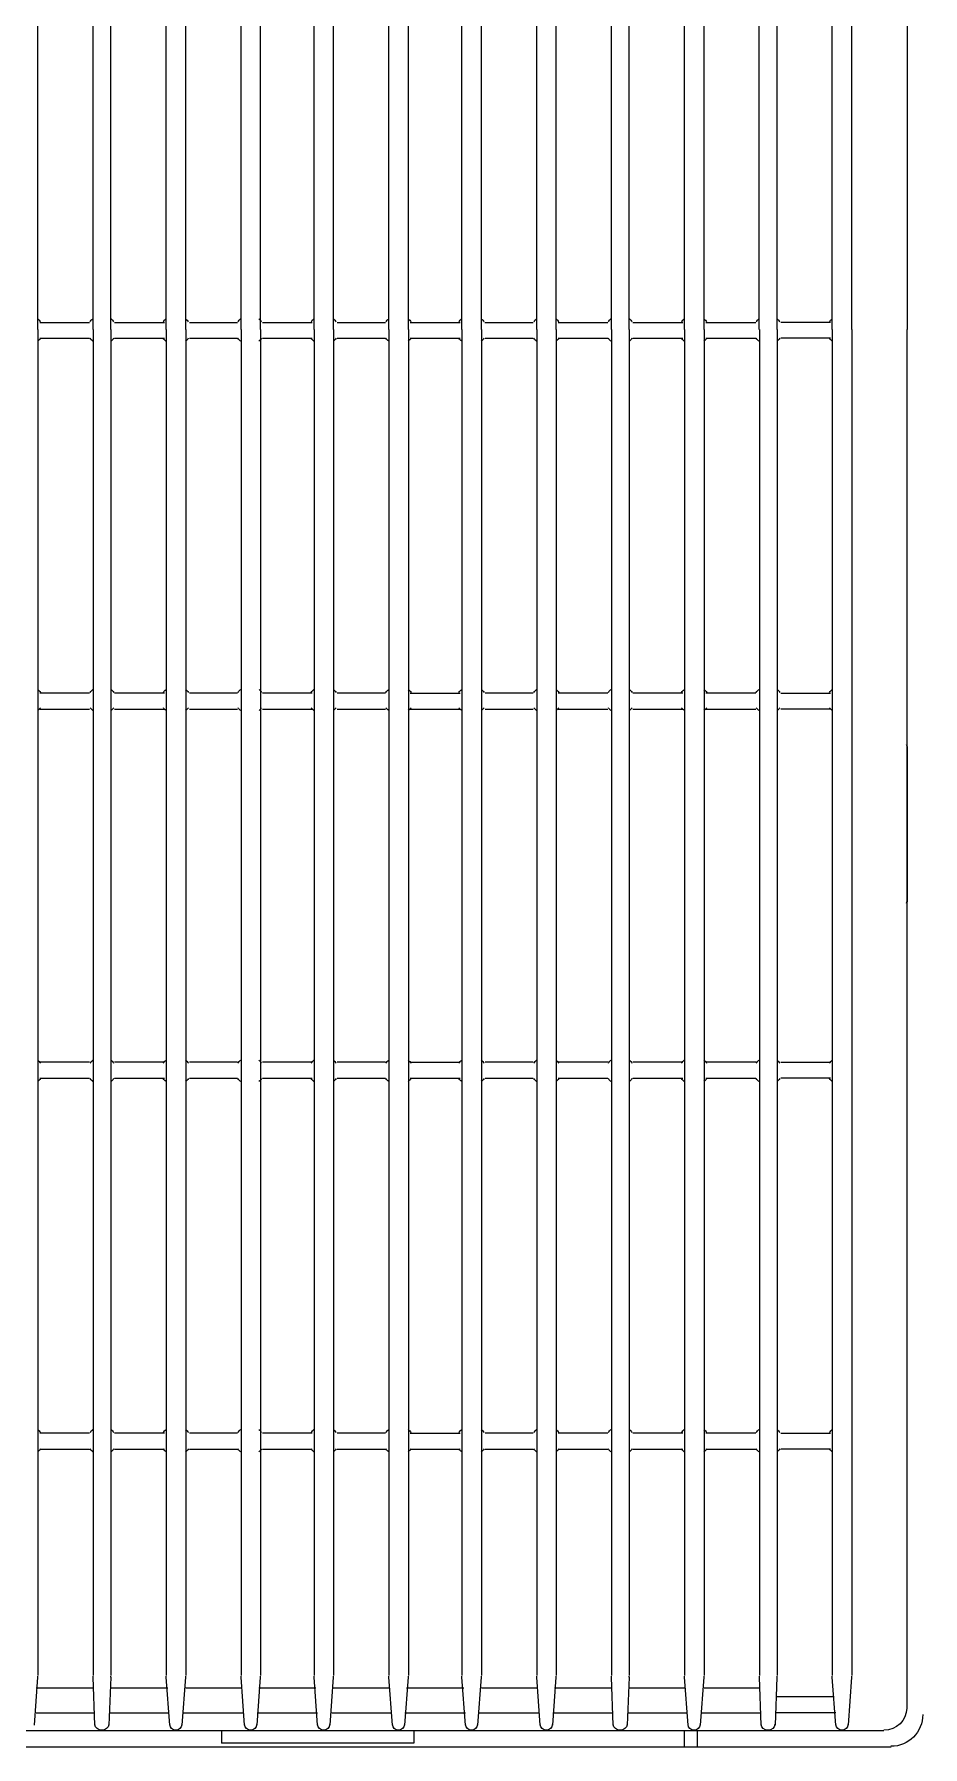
# Model space of a CAD drawing. Header units: inches. Extents: x -114 to 635, y -137 to 57.
# Drawn here: x 541.9142 to 542.0593, y 23.1792 to 23.4587 of the extents above; entities that cross this region are included whole.
import ezdxf

# ---------------------------------------------------------------- set-up
doc = ezdxf.new("R2010")
doc.units = ezdxf.units.IN
doc.header["$MEASUREMENT"] = 0
doc.layers.get('0').update_dxf_attribs({"lineweight": 5})
doc.layers.add('UTILITIES', color=141, linetype='Continuous', lineweight=0)

# ---------------------------------------------------------------- blocks, each defined once
blk = doc.blocks.new('AC ELEVATION')
for points in [[(134872.39, 117691.29), (134872.39, 117691.29), (134872.39, 117466.35), (134872.39, 117466.35)], [(134730.37, 117466.35), (134730.37, 117466.35), (134730.37, 117686.06), (134730.37, 117686.06)], [(134739.39, 117466.35), (134739.39, 117466.35), (134739.39, 117686.04), (134739.39, 117686.04)], [(134742.3, 117466.35), (134742.3, 117466.35), (134742.3, 117686.04), (134742.3, 117686.04)], [(134751.32, 117466.35), (134751.32, 117466.35), (134751.32, 117686.04), (134751.32, 117686.04)], [(134754.52, 117466.35), (134754.52, 117466.35), (134754.52, 117686.04), (134754.52, 117686.04)], [(134763.56, 117466.35), (134763.56, 117466.35), (134763.56, 117686.04), (134763.56, 117686.04)], [(134766.75, 117466.35), (134766.75, 117466.35), (134766.75, 117686.04), (134766.75, 117686.04)], [(134775.49, 117466.35), (134775.49, 117466.35), (134775.49, 117686.04), (134775.49, 117686.04)], [(134778.67, 117466.35), (134778.67, 117466.35), (134778.67, 117686.04), (134778.67, 117686.04)], [(134787.7, 117466.35), (134787.7, 117466.35), (134787.7, 117686.04), (134787.7, 117686.04)], [(134790.9, 117466.35), (134790.9, 117466.35), (134790.9, 117686.04), (134790.9, 117686.04)], [(134799.63, 117466.35), (134799.63, 117466.35), (134799.63, 117686.04), (134799.63, 117686.04)], [(134802.83, 117466.35), (134802.83, 117466.35), (134802.83, 117686.04), (134802.83, 117686.04)], [(134811.86, 117466.35), (134811.86, 117466.35), (134811.86, 117686.04), (134811.86, 117686.04)], [(134815.06, 117466.35), (134815.06, 117466.35), (134815.06, 117686.04), (134815.06, 117686.04)], [(134824.07, 117466.35), (134824.07, 117466.35), (134824.07, 117686.04), (134824.07, 117686.04)], [(134826.99, 117466.35), (134826.99, 117466.35), (134826.99, 117686.04), (134826.99, 117686.04)], [(134836.01, 117466.35), (134836.01, 117466.35), (134836.01, 117686.04), (134836.01, 117686.04)], [(134839.21, 117466.35), (134839.21, 117466.35), (134839.21, 117686.04), (134839.21, 117686.04)], [(134848.23, 117466.35), (134848.23, 117466.35), (134848.23, 117686.04), (134848.23, 117686.04)], [(134851.14, 117466.35), (134851.14, 117466.35), (134851.14, 117686.04), (134851.14, 117686.04)], [(134860.16, 117466.35), (134860.16, 117466.35), (134860.16, 117686.04), (134860.16, 117686.04)], [(134863.36, 117466.35), (134863.36, 117466.35), (134863.36, 117686.06), (134863.36, 117686.06)], [(134730.33, 117468.07), (134730.51, 117467.92), (134730.66, 117467.76), (134730.78, 117467.56)], [(134730.66, 117467.49), (134730.66, 117467.49), (134738.82, 117467.49), (134738.82, 117467.49)], [(134738.88, 117467.56), (134739.02, 117467.76), (134739.14, 117467.92), (134739.32, 117468.07)], [(134742.31, 117468.07), (134742.48, 117467.92), (134742.63, 117467.76), (134742.74, 117467.56)], [(134742.89, 117467.49), (134742.89, 117467.49), (134751.04, 117467.49), (134751.04, 117467.49)], [(134750.85, 117467.56), (134750.97, 117467.76), (134751.11, 117467.92), (134751.28, 117468.07)], [(134754.49, 117468.07), (134754.66, 117467.92), (134754.81, 117467.76), (134754.94, 117467.56)], [(134755.11, 117467.49), (134755.11, 117467.49), (134762.97, 117467.49), (134762.97, 117467.49)], [(134763.04, 117467.56), (134763.16, 117467.76), (134763.3, 117467.92), (134763.47, 117468.07)], [(134766.48, 117468.07), (134766.64, 117467.92), (134766.78, 117467.76), (134766.89, 117467.56)], [(134767.04, 117467.49), (134767.04, 117467.49), (134775.18, 117467.49), (134775.18, 117467.49)], [(134775, 117467.56), (134775.12, 117467.76), (134775.27, 117467.92), (134775.44, 117468.07)], [(134778.64, 117468.07), (134778.82, 117467.92), (134778.96, 117467.76), (134779.09, 117467.56)], [(134779.26, 117467.49), (134779.26, 117467.49), (134787.13, 117467.49), (134787.13, 117467.49)], [(134787.21, 117467.56), (134787.34, 117467.76), (134787.49, 117467.92), (134787.68, 117468.07)], [(134790.86, 117468.07), (134791.04, 117467.92), (134791.19, 117467.76), (134791.31, 117467.56)], [(134791.19, 117467.49), (134791.19, 117467.49), (134799.33, 117467.49), (134799.33, 117467.49)], [(134799.16, 117467.56), (134799.27, 117467.76), (134799.43, 117467.92), (134799.59, 117468.07)], [(134802.81, 117468.07), (134802.97, 117467.92), (134803.13, 117467.76), (134803.24, 117467.56)], [(134803.4, 117467.49), (134803.4, 117467.49), (134811.28, 117467.49), (134811.28, 117467.49)], [(134811.38, 117467.56), (134811.5, 117467.76), (134811.64, 117467.92), (134811.83, 117468.07)], [(134815.02, 117468.07), (134815.2, 117467.92), (134815.35, 117467.76), (134815.46, 117467.56)], [(134815.35, 117467.49), (134815.35, 117467.49), (134823.49, 117467.49), (134823.49, 117467.49)], [(134823.57, 117467.56), (134823.69, 117467.76), (134823.83, 117467.92), (134823.98, 117468.07)], [(134827, 117468.07), (134827.17, 117467.92), (134827.3, 117467.76), (134827.43, 117467.56)], [(134827.57, 117467.49), (134827.57, 117467.49), (134835.71, 117467.49), (134835.71, 117467.49)], [(134835.52, 117467.56), (134835.65, 117467.76), (134835.8, 117467.92), (134835.97, 117468.07)], [(134839.17, 117468.07), (134839.35, 117467.92), (134839.5, 117467.76), (134839.62, 117467.56)], [(134839.5, 117467.49), (134839.5, 117467.49), (134847.64, 117467.49), (134847.64, 117467.49)], [(134847.72, 117467.56), (134847.85, 117467.76), (134847.98, 117467.92), (134848.16, 117468.07)], [(134851.15, 117468.07), (134851.31, 117467.92), (134851.47, 117467.76), (134851.58, 117467.56)], [(134859.87, 117467.49), (134859.87, 117467.49), (134851.73, 117467.49), (134851.73, 117467.49)], [(134859.69, 117467.56), (134859.81, 117467.76), (134859.95, 117467.92), (134860.14, 117468.07)], [(134730.78, 117464.9), (134730.66, 117464.71), (134730.51, 117464.54), (134730.35, 117464.4)], [(134730.37, 117466.35), (134730.37, 117466.35), (134730.37, 117246.63), (134730.37, 117246.63)], [(134730.66, 117464.89), (134730.66, 117464.89), (134738.82, 117464.89), (134738.82, 117464.89)], [(134739.32, 117464.4), (134739.16, 117464.54), (134739.02, 117464.71), (134738.89, 117464.9)], [(134739.39, 117466.35), (134739.39, 117466.35), (134739.39, 117246.63), (134739.39, 117246.63)], [(134742.3, 117466.35), (134742.3, 117466.35), (134742.3, 117246.63), (134742.3, 117246.63)], [(134742.74, 117464.9), (134742.63, 117464.71), (134742.48, 117464.54), (134742.33, 117464.4)], [(134742.89, 117464.89), (134742.89, 117464.89), (134751.04, 117464.89), (134751.04, 117464.89)], [(134751.28, 117464.4), (134751.13, 117464.54), (134750.97, 117464.71), (134750.85, 117464.9)], [(134751.32, 117466.35), (134751.32, 117466.35), (134751.32, 117246.63), (134751.32, 117246.63)], [(134754.94, 117464.9), (134754.82, 117464.71), (134754.66, 117464.54), (134754.5, 117464.4)], [(134754.54, 117466.35), (134754.54, 117466.35), (134754.54, 117246.63), (134754.54, 117246.63)], [(134755.11, 117464.89), (134755.11, 117464.89), (134762.97, 117464.89), (134762.97, 117464.89)], [(134763.47, 117464.4), (134763.3, 117464.54), (134763.17, 117464.71), (134763.04, 117464.9)], [(134763.56, 117466.35), (134763.56, 117466.35), (134763.56, 117246.63), (134763.56, 117246.63)], [(134766.89, 117464.9), (134766.78, 117464.71), (134766.64, 117464.54), (134766.48, 117464.4)], [(134766.75, 117466.35), (134766.75, 117466.35), (134766.75, 117246.63), (134766.75, 117246.63)], [(134767.04, 117464.89), (134767.04, 117464.89), (134775.18, 117464.89), (134775.18, 117464.89)], [(134775.45, 117464.4), (134775.27, 117464.54), (134775.14, 117464.71), (134775, 117464.9)], [(134775.49, 117466.35), (134775.49, 117466.35), (134775.49, 117246.63), (134775.49, 117246.63)], [(134779.09, 117464.9), (134778.97, 117464.71), (134778.83, 117464.54), (134778.64, 117464.4)], [(134778.68, 117466.35), (134778.68, 117466.35), (134778.68, 117246.63), (134778.68, 117246.63)], [(134779.27, 117464.89), (134779.27, 117464.89), (134787.13, 117464.89), (134787.13, 117464.89)], [(134787.68, 117464.4), (134787.49, 117464.54), (134787.35, 117464.71), (134787.21, 117464.9)], [(134787.7, 117466.35), (134787.7, 117466.35), (134787.7, 117246.63), (134787.7, 117246.63)], [(134791.31, 117464.9), (134791.19, 117464.71), (134791.04, 117464.54), (134790.86, 117464.4)], [(134790.9, 117466.35), (134790.9, 117466.35), (134790.9, 117246.63), (134790.9, 117246.63)], [(134791.19, 117464.89), (134791.19, 117464.89), (134799.35, 117464.89), (134799.35, 117464.89)], [(134799.61, 117464.4), (134799.43, 117464.54), (134799.28, 117464.71), (134799.16, 117464.9)], [(134799.63, 117466.35), (134799.63, 117466.35), (134799.63, 117246.63), (134799.63, 117246.63)], [(134803.24, 117464.9), (134803.13, 117464.71), (134802.98, 117464.54), (134802.81, 117464.4)], [(134802.83, 117466.35), (134802.83, 117466.35), (134802.83, 117246.63), (134802.83, 117246.63)], [(134803.42, 117464.89), (134803.42, 117464.89), (134811.28, 117464.89), (134811.28, 117464.89)], [(134811.83, 117464.4), (134811.64, 117464.54), (134811.5, 117464.71), (134811.38, 117464.9)], [(134811.86, 117466.35), (134811.86, 117466.35), (134811.86, 117246.63), (134811.86, 117246.63)], [(134815.47, 117464.9), (134815.35, 117464.71), (134815.2, 117464.54), (134815.02, 117464.4)], [(134815.06, 117466.35), (134815.06, 117466.35), (134815.06, 117246.63), (134815.06, 117246.63)], [(134815.35, 117464.89), (134815.35, 117464.89), (134823.5, 117464.89), (134823.5, 117464.89)], [(134823.99, 117464.4), (134823.83, 117464.54), (134823.69, 117464.71), (134823.58, 117464.9)], [(134824.07, 117466.35), (134824.07, 117466.35), (134824.07, 117246.63), (134824.07, 117246.63)], [(134826.99, 117466.35), (134826.99, 117466.35), (134826.99, 117246.63), (134826.99, 117246.63)], [(134827.43, 117464.9), (134827.3, 117464.71), (134827.17, 117464.54), (134827, 117464.4)], [(134827.57, 117464.89), (134827.57, 117464.89), (134835.71, 117464.89), (134835.71, 117464.89)], [(134835.97, 117464.4), (134835.8, 117464.54), (134835.65, 117464.71), (134835.52, 117464.9)], [(134836.01, 117466.35), (134836.01, 117466.35), (134836.01, 117246.63), (134836.01, 117246.63)], [(134839.62, 117464.9), (134839.5, 117464.71), (134839.35, 117464.54), (134839.19, 117464.4)], [(134839.21, 117466.35), (134839.21, 117466.35), (134839.21, 117246.63), (134839.21, 117246.63)], [(134839.5, 117464.89), (134839.5, 117464.89), (134847.66, 117464.89), (134847.66, 117464.89)], [(134848.16, 117464.4), (134847.99, 117464.54), (134847.85, 117464.71), (134847.73, 117464.9)], [(134848.24, 117466.35), (134848.24, 117466.35), (134848.24, 117246.63), (134848.24, 117246.63)], [(134851.14, 117466.35), (134851.14, 117466.35), (134851.14, 117246.63), (134851.14, 117246.63)], [(134851.58, 117464.9), (134851.47, 117464.71), (134851.31, 117464.54), (134851.15, 117464.4)], [(134859.87, 117464.89), (134859.87, 117464.89), (134851.73, 117464.89), (134851.73, 117464.89)], [(134860.14, 117464.4), (134859.96, 117464.54), (134859.81, 117464.71), (134859.69, 117464.9)], [(134860.16, 117466.35), (134860.16, 117466.35), (134860.16, 117246.63), (134860.16, 117246.63)], [(134863.36, 117466.35), (134863.36, 117466.35), (134863.36, 117246.63), (134863.36, 117246.63)], [(134872.39, 117241.12), (134872.39, 117241.12), (134872.39, 117466.35), (134872.39, 117466.35)], [(134730.35, 117407.58), (134730.52, 117407.45), (134730.67, 117407.27), (134730.8, 117407.1)], [(134738.82, 117406.99), (134738.82, 117406.99), (134730.67, 117406.99), (134730.67, 117406.99)], [(134738.89, 117407.1), (134739.02, 117407.27), (134739.16, 117407.45), (134739.33, 117407.58)], [(134742.33, 117407.58), (134742.49, 117407.45), (134742.64, 117407.27), (134742.75, 117407.1)], [(134751.05, 117406.99), (134751.05, 117406.99), (134742.9, 117406.99), (134742.9, 117406.99)], [(134750.86, 117407.1), (134750.99, 117407.27), (134751.13, 117407.45), (134751.3, 117407.58)], [(134754.5, 117407.58), (134754.67, 117407.45), (134754.82, 117407.27), (134754.95, 117407.1)], [(134762.98, 117406.99), (134762.98, 117406.99), (134755.12, 117406.99), (134755.12, 117406.99)], [(134763.06, 117407.1), (134763.17, 117407.27), (134763.3, 117407.45), (134763.48, 117407.58)], [(134766.49, 117407.58), (134766.65, 117407.45), (134766.79, 117407.27), (134766.9, 117407.1)], [(134775.2, 117406.99), (134775.2, 117406.99), (134767.05, 117406.99), (134767.05, 117406.99)], [(134775.01, 117407.1), (134775.14, 117407.27), (134775.27, 117407.45), (134775.45, 117407.58)], [(134778.66, 117407.58), (134778.83, 117407.45), (134778.97, 117407.27), (134779.11, 117407.1)], [(134787.14, 117406.99), (134787.14, 117406.99), (134779.27, 117406.99), (134779.27, 117406.99)], [(134787.23, 117407.1), (134787.35, 117407.27), (134787.5, 117407.45), (134787.69, 117407.58)], [(134790.88, 117407.58), (134791.05, 117407.45), (134791.2, 117407.27), (134791.33, 117407.1)], [(134791.2, 117406.99), (134791.2, 117406.99), (134799.35, 117406.99), (134799.35, 117406.99)], [(134799.16, 117407.1), (134799.28, 117407.27), (134799.43, 117407.45), (134799.61, 117407.58)], [(134802.82, 117407.58), (134802.98, 117407.45), (134803.13, 117407.27), (134803.26, 117407.1)], [(134811.29, 117406.99), (134811.29, 117406.99), (134803.42, 117406.99), (134803.42, 117406.99)], [(134811.39, 117407.1), (134811.51, 117407.27), (134811.65, 117407.45), (134811.84, 117407.58)], [(134815.02, 117407.58), (134815.21, 117407.45), (134815.35, 117407.27), (134815.47, 117407.1)], [(134823.5, 117406.99), (134823.5, 117406.99), (134815.36, 117406.99), (134815.36, 117406.99)], [(134823.58, 117407.1), (134823.69, 117407.27), (134823.84, 117407.45), (134823.99, 117407.58)], [(134827, 117407.58), (134827.18, 117407.45), (134827.32, 117407.27), (134827.44, 117407.1)], [(134835.73, 117406.99), (134835.73, 117406.99), (134827.57, 117406.99), (134827.57, 117406.99)], [(134835.54, 117407.1), (134835.66, 117407.27), (134835.81, 117407.45), (134835.99, 117407.58)], [(134839.19, 117407.58), (134839.36, 117407.45), (134839.51, 117407.27), (134839.63, 117407.1)], [(134847.66, 117406.99), (134847.66, 117406.99), (134839.51, 117406.99), (134839.51, 117406.99)], [(134847.73, 117407.1), (134847.87, 117407.27), (134847.99, 117407.45), (134848.16, 117407.58)], [(134851.17, 117407.58), (134851.33, 117407.45), (134851.48, 117407.27), (134851.59, 117407.1)], [(134851.74, 117406.99), (134851.74, 117406.99), (134859.88, 117406.99), (134859.88, 117406.99)], [(134859.7, 117407.1), (134859.82, 117407.27), (134859.96, 117407.45), (134860.14, 117407.58)], [(134730.8, 117404.59), (134730.67, 117404.41), (134730.52, 117404.26), (134730.35, 117404.11)], [(134730.67, 117404.35), (134730.67, 117404.35), (134738.82, 117404.35), (134738.82, 117404.35)], [(134739.33, 117404.11), (134739.16, 117404.26), (134739.02, 117404.41), (134738.89, 117404.59)], [(134742.75, 117404.59), (134742.64, 117404.41), (134742.49, 117404.26), (134742.33, 117404.11)], [(134742.9, 117404.35), (134742.9, 117404.35), (134751.05, 117404.35), (134751.05, 117404.35)], [(134751.3, 117404.11), (134751.13, 117404.26), (134750.99, 117404.41), (134750.86, 117404.59)], [(134754.95, 117404.59), (134754.82, 117404.41), (134754.67, 117404.26), (134754.5, 117404.11)], [(134755.12, 117404.35), (134755.12, 117404.35), (134762.98, 117404.35), (134762.98, 117404.35)], [(134763.48, 117404.11), (134763.3, 117404.26), (134763.17, 117404.41), (134763.06, 117404.59)], [(134766.9, 117404.59), (134766.79, 117404.41), (134766.65, 117404.26), (134766.49, 117404.11)], [(134767.05, 117404.35), (134767.05, 117404.35), (134775.2, 117404.35), (134775.2, 117404.35)], [(134775.45, 117404.11), (134775.27, 117404.26), (134775.14, 117404.41), (134775.01, 117404.59)], [(134779.11, 117404.59), (134778.97, 117404.41), (134778.83, 117404.26), (134778.66, 117404.11)], [(134779.27, 117404.35), (134779.27, 117404.35), (134787.14, 117404.35), (134787.14, 117404.35)], [(134787.69, 117404.11), (134787.5, 117404.26), (134787.35, 117404.41), (134787.23, 117404.59)], [(134791.33, 117404.59), (134791.2, 117404.41), (134791.05, 117404.26), (134790.88, 117404.11)], [(134791.2, 117404.35), (134791.2, 117404.35), (134799.35, 117404.35), (134799.35, 117404.35)], [(134799.61, 117404.11), (134799.43, 117404.26), (134799.28, 117404.41), (134799.16, 117404.59)], [(134803.26, 117404.59), (134803.13, 117404.41), (134802.98, 117404.26), (134802.82, 117404.11)], [(134803.42, 117404.35), (134803.42, 117404.35), (134811.29, 117404.35), (134811.29, 117404.35)], [(134811.84, 117404.11), (134811.65, 117404.26), (134811.51, 117404.41), (134811.39, 117404.59)], [(134815.47, 117404.59), (134815.35, 117404.41), (134815.21, 117404.26), (134815.02, 117404.11)], [(134815.36, 117404.35), (134815.36, 117404.35), (134823.5, 117404.35), (134823.5, 117404.35)], [(134823.99, 117404.11), (134823.84, 117404.26), (134823.69, 117404.41), (134823.58, 117404.59)], [(134827.44, 117404.59), (134827.32, 117404.41), (134827.18, 117404.26), (134827, 117404.11)], [(134827.57, 117404.35), (134827.57, 117404.35), (134835.73, 117404.35), (134835.73, 117404.35)], [(134835.99, 117404.11), (134835.81, 117404.26), (134835.66, 117404.41), (134835.54, 117404.59)], [(134839.63, 117404.59), (134839.51, 117404.41), (134839.36, 117404.26), (134839.19, 117404.11)], [(134839.51, 117404.35), (134839.51, 117404.35), (134847.66, 117404.35), (134847.66, 117404.35)], [(134848.16, 117404.11), (134847.99, 117404.26), (134847.87, 117404.41), (134847.73, 117404.59)], [(134851.59, 117404.59), (134851.48, 117404.41), (134851.33, 117404.26), (134851.17, 117404.11)], [(134859.88, 117404.35), (134859.88, 117404.35), (134851.74, 117404.35), (134851.74, 117404.35)], [(134860.14, 117404.11), (134859.96, 117404.26), (134859.82, 117404.41), (134859.7, 117404.59)], [(134872.23, 117398.61), (134872.29, 117398.51), (134872.32, 117398.4), (134872.32, 117398.28)], [(134872.39, 117398.25), (134872.39, 117398.25), (134872.39, 117372.93), (134872.39, 117372.93)], [(134872.32, 117372.95), (134872.32, 117372.85), (134872.29, 117372.73), (134872.23, 117372.63)], [(134730.35, 117347.06), (134730.51, 117346.91), (134730.67, 117346.75), (134730.78, 117346.57)], [(134738.82, 117346.75), (134738.82, 117346.75), (134730.67, 117346.75), (134730.67, 117346.75)], [(134738.89, 117346.57), (134739.02, 117346.75), (134739.16, 117346.91), (134739.32, 117347.06)], [(134742.33, 117347.06), (134742.48, 117346.91), (134742.63, 117346.75), (134742.74, 117346.57)], [(134751.04, 117346.75), (134751.04, 117346.75), (134742.89, 117346.75), (134742.89, 117346.75)], [(134750.85, 117346.57), (134750.97, 117346.75), (134751.13, 117346.91), (134751.3, 117347.06)], [(134754.5, 117347.06), (134754.67, 117346.91), (134754.82, 117346.75), (134754.95, 117346.57)], [(134762.97, 117346.75), (134762.97, 117346.75), (134755.11, 117346.75), (134755.11, 117346.75)], [(134763.04, 117346.57), (134763.17, 117346.75), (134763.3, 117346.91), (134763.47, 117347.06)], [(134766.48, 117347.06), (134766.65, 117346.91), (134766.78, 117346.75), (134766.9, 117346.57)], [(134775.2, 117346.75), (134775.2, 117346.75), (134767.04, 117346.75), (134767.04, 117346.75)], [(134775, 117346.57), (134775.14, 117346.75), (134775.27, 117346.91), (134775.45, 117347.06)], [(134778.64, 117347.06), (134778.83, 117346.91), (134778.97, 117346.75), (134779.11, 117346.57)], [(134787.13, 117346.75), (134787.13, 117346.75), (134779.27, 117346.75), (134779.27, 117346.75)], [(134787.21, 117346.57), (134787.35, 117346.75), (134787.49, 117346.91), (134787.68, 117347.06)], [(134790.86, 117347.06), (134791.05, 117346.91), (134791.19, 117346.75), (134791.31, 117346.57)], [(134791.19, 117346.75), (134791.19, 117346.75), (134799.35, 117346.75), (134799.35, 117346.75)], [(134799.16, 117346.57), (134799.28, 117346.75), (134799.43, 117346.91), (134799.61, 117347.06)], [(134802.81, 117347.06), (134802.98, 117346.91), (134803.13, 117346.75), (134803.26, 117346.57)], [(134811.28, 117346.75), (134811.28, 117346.75), (134803.42, 117346.75), (134803.42, 117346.75)], [(134811.38, 117346.57), (134811.5, 117346.75), (134811.65, 117346.91), (134811.83, 117347.06)], [(134815.02, 117347.06), (134815.2, 117346.91), (134815.35, 117346.75), (134815.47, 117346.57)], [(134823.5, 117346.75), (134823.5, 117346.75), (134815.35, 117346.75), (134815.35, 117346.75)], [(134823.58, 117346.57), (134823.69, 117346.75), (134823.84, 117346.91), (134823.99, 117347.06)], [(134827, 117347.06), (134827.17, 117346.91), (134827.3, 117346.75), (134827.43, 117346.57)], [(134835.71, 117346.75), (134835.71, 117346.75), (134827.57, 117346.75), (134827.57, 117346.75)], [(134835.54, 117346.57), (134835.65, 117346.75), (134835.81, 117346.91), (134835.97, 117347.06)], [(134839.19, 117347.06), (134839.35, 117346.91), (134839.51, 117346.75), (134839.62, 117346.57)], [(134847.66, 117346.75), (134847.66, 117346.75), (134839.51, 117346.75), (134839.51, 117346.75)], [(134847.73, 117346.57), (134847.85, 117346.75), (134847.99, 117346.91), (134848.16, 117347.06)], [(134851.17, 117347.06), (134851.31, 117346.91), (134851.47, 117346.75), (134851.58, 117346.57)], [(134851.73, 117346.75), (134851.73, 117346.75), (134859.87, 117346.75), (134859.87, 117346.75)], [(134859.69, 117346.57), (134859.82, 117346.75), (134859.96, 117346.91), (134860.14, 117347.06)], [(134730.78, 117344.06), (134730.67, 117343.88), (134730.51, 117343.74), (134730.35, 117343.6)], [(134730.67, 117344.12), (134730.67, 117344.12), (134738.82, 117344.12), (134738.82, 117344.12)], [(134739.32, 117343.6), (134739.16, 117343.74), (134739.02, 117343.88), (134738.89, 117344.06)], [(134742.74, 117344.06), (134742.63, 117343.88), (134742.48, 117343.74), (134742.33, 117343.6)], [(134742.89, 117344.12), (134742.89, 117344.12), (134751.04, 117344.12), (134751.04, 117344.12)], [(134751.3, 117343.6), (134751.13, 117343.74), (134750.97, 117343.88), (134750.85, 117344.06)], [(134754.95, 117344.06), (134754.82, 117343.88), (134754.67, 117343.74), (134754.5, 117343.6)], [(134755.11, 117344.12), (134755.11, 117344.12), (134762.97, 117344.12), (134762.97, 117344.12)], [(134763.47, 117343.6), (134763.3, 117343.74), (134763.17, 117343.88), (134763.04, 117344.06)], [(134766.9, 117344.06), (134766.78, 117343.88), (134766.65, 117343.74), (134766.48, 117343.6)], [(134767.04, 117344.12), (134767.04, 117344.12), (134775.2, 117344.12), (134775.2, 117344.12)], [(134775.45, 117343.6), (134775.27, 117343.74), (134775.14, 117343.88), (134775, 117344.06)], [(134779.11, 117344.06), (134778.97, 117343.88), (134778.83, 117343.74), (134778.64, 117343.6)], [(134779.27, 117344.12), (134779.27, 117344.12), (134787.13, 117344.12), (134787.13, 117344.12)], [(134787.68, 117343.6), (134787.49, 117343.74), (134787.35, 117343.88), (134787.21, 117344.06)], [(134791.31, 117344.06), (134791.19, 117343.88), (134791.05, 117343.74), (134790.86, 117343.6)], [(134791.19, 117344.12), (134791.19, 117344.12), (134799.35, 117344.12), (134799.35, 117344.12)], [(134799.61, 117343.6), (134799.43, 117343.74), (134799.28, 117343.88), (134799.16, 117344.06)], [(134803.26, 117344.06), (134803.13, 117343.88), (134802.98, 117343.74), (134802.81, 117343.6)], [(134803.42, 117344.12), (134803.42, 117344.12), (134811.28, 117344.12), (134811.28, 117344.12)], [(134811.83, 117343.6), (134811.65, 117343.74), (134811.5, 117343.88), (134811.38, 117344.06)], [(134815.47, 117344.06), (134815.35, 117343.88), (134815.2, 117343.74), (134815.02, 117343.6)], [(134815.35, 117344.12), (134815.35, 117344.12), (134823.5, 117344.12), (134823.5, 117344.12)], [(134823.99, 117343.6), (134823.84, 117343.74), (134823.69, 117343.88), (134823.58, 117344.06)], [(134827.43, 117344.06), (134827.3, 117343.88), (134827.17, 117343.74), (134827, 117343.6)], [(134827.57, 117344.12), (134827.57, 117344.12), (134835.71, 117344.12), (134835.71, 117344.12)], [(134835.97, 117343.6), (134835.81, 117343.74), (134835.65, 117343.88), (134835.54, 117344.06)], [(134839.62, 117344.06), (134839.51, 117343.88), (134839.35, 117343.74), (134839.19, 117343.6)], [(134839.51, 117344.12), (134839.51, 117344.12), (134847.66, 117344.12), (134847.66, 117344.12)], [(134848.16, 117343.6), (134847.99, 117343.74), (134847.85, 117343.88), (134847.73, 117344.06)], [(134851.58, 117344.06), (134851.47, 117343.88), (134851.31, 117343.74), (134851.17, 117343.6)], [(134859.88, 117344.11), (134859.88, 117344.11), (134851.74, 117344.11), (134851.74, 117344.11)], [(134860.14, 117343.6), (134859.96, 117343.74), (134859.82, 117343.88), (134859.69, 117344.06)], [(134730.35, 117286.77), (134730.51, 117286.62), (134730.67, 117286.46), (134730.78, 117286.27)], [(134738.82, 117286.2), (134738.82, 117286.2), (134730.66, 117286.2), (134730.66, 117286.2)], [(134738.89, 117286.27), (134739.02, 117286.46), (134739.16, 117286.62), (134739.32, 117286.77)], [(134742.33, 117286.77), (134742.48, 117286.62), (134742.63, 117286.46), (134742.74, 117286.27)], [(134751.04, 117286.2), (134751.04, 117286.2), (134742.89, 117286.2), (134742.89, 117286.2)], [(134750.85, 117286.27), (134750.97, 117286.46), (134751.13, 117286.62), (134751.3, 117286.77)], [(134754.5, 117286.77), (134754.67, 117286.62), (134754.82, 117286.46), (134754.95, 117286.27)], [(134762.97, 117286.2), (134762.97, 117286.2), (134755.11, 117286.2), (134755.11, 117286.2)], [(134763.04, 117286.27), (134763.17, 117286.46), (134763.3, 117286.62), (134763.47, 117286.77)], [(134766.48, 117286.77), (134766.65, 117286.62), (134766.78, 117286.46), (134766.9, 117286.27)], [(134775.2, 117286.2), (134775.2, 117286.2), (134767.04, 117286.2), (134767.04, 117286.2)], [(134775, 117286.27), (134775.14, 117286.46), (134775.27, 117286.62), (134775.45, 117286.77)], [(134778.64, 117286.77), (134778.83, 117286.62), (134778.97, 117286.46), (134779.11, 117286.27)], [(134787.13, 117286.2), (134787.13, 117286.2), (134779.27, 117286.2), (134779.27, 117286.2)], [(134787.21, 117286.27), (134787.35, 117286.46), (134787.49, 117286.62), (134787.68, 117286.77)], [(134790.86, 117286.77), (134791.05, 117286.62), (134791.19, 117286.46), (134791.31, 117286.27)], [(134791.19, 117286.2), (134791.19, 117286.2), (134799.35, 117286.2), (134799.35, 117286.2)], [(134799.16, 117286.27), (134799.28, 117286.46), (134799.43, 117286.62), (134799.61, 117286.77)], [(134802.81, 117286.77), (134802.98, 117286.62), (134803.13, 117286.46), (134803.26, 117286.27)], [(134811.28, 117286.2), (134811.28, 117286.2), (134803.42, 117286.2), (134803.42, 117286.2)], [(134811.38, 117286.27), (134811.5, 117286.46), (134811.65, 117286.62), (134811.83, 117286.77)], [(134815.02, 117286.77), (134815.2, 117286.62), (134815.35, 117286.46), (134815.47, 117286.27)], [(134823.5, 117286.2), (134823.5, 117286.2), (134815.35, 117286.2), (134815.35, 117286.2)], [(134823.58, 117286.27), (134823.69, 117286.46), (134823.84, 117286.62), (134823.99, 117286.77)], [(134827, 117286.77), (134827.17, 117286.62), (134827.3, 117286.46), (134827.43, 117286.27)], [(134835.71, 117286.2), (134835.71, 117286.2), (134827.57, 117286.2), (134827.57, 117286.2)], [(134835.54, 117286.27), (134835.65, 117286.46), (134835.81, 117286.62), (134835.97, 117286.77)], [(134839.19, 117286.77), (134839.35, 117286.62), (134839.51, 117286.46), (134839.62, 117286.27)], [(134847.66, 117286.2), (134847.66, 117286.2), (134839.51, 117286.2), (134839.51, 117286.2)], [(134847.73, 117286.27), (134847.85, 117286.46), (134847.99, 117286.62), (134848.16, 117286.77)], [(134851.17, 117286.77), (134851.31, 117286.62), (134851.47, 117286.46), (134851.58, 117286.27)], [(134851.73, 117286.2), (134851.73, 117286.2), (134859.87, 117286.2), (134859.87, 117286.2)], [(134859.69, 117286.27), (134859.82, 117286.46), (134859.96, 117286.62), (134860.14, 117286.77)], [(134730.78, 117283.61), (134730.67, 117283.4), (134730.51, 117283.26), (134730.35, 117283.11)], [(134730.66, 117283.59), (134730.66, 117283.59), (134738.82, 117283.59), (134738.82, 117283.59)], [(134739.32, 117283.11), (134739.16, 117283.26), (134739.02, 117283.4), (134738.89, 117283.61)], [(134742.74, 117283.61), (134742.63, 117283.4), (134742.48, 117283.26), (134742.33, 117283.11)], [(134742.89, 117283.59), (134742.89, 117283.59), (134751.04, 117283.59), (134751.04, 117283.59)], [(134751.3, 117283.11), (134751.13, 117283.26), (134750.97, 117283.4), (134750.85, 117283.61)], [(134754.95, 117283.61), (134754.82, 117283.4), (134754.67, 117283.26), (134754.5, 117283.11)], [(134755.11, 117283.59), (134755.11, 117283.59), (134762.97, 117283.59), (134762.97, 117283.59)], [(134763.47, 117283.11), (134763.3, 117283.26), (134763.17, 117283.4), (134763.04, 117283.61)], [(134766.9, 117283.61), (134766.78, 117283.4), (134766.65, 117283.26), (134766.48, 117283.11)], [(134767.04, 117283.59), (134767.04, 117283.59), (134775.2, 117283.59), (134775.2, 117283.59)], [(134775.45, 117283.11), (134775.27, 117283.26), (134775.14, 117283.4), (134775, 117283.61)], [(134779.11, 117283.61), (134778.97, 117283.4), (134778.83, 117283.26), (134778.64, 117283.11)], [(134779.27, 117283.59), (134779.27, 117283.59), (134787.13, 117283.59), (134787.13, 117283.59)], [(134787.68, 117283.11), (134787.49, 117283.26), (134787.35, 117283.4), (134787.21, 117283.61)], [(134791.31, 117283.61), (134791.19, 117283.4), (134791.05, 117283.26), (134790.86, 117283.11)], [(134791.19, 117283.59), (134791.19, 117283.59), (134799.35, 117283.59), (134799.35, 117283.59)], [(134799.61, 117283.11), (134799.43, 117283.26), (134799.28, 117283.4), (134799.16, 117283.61)], [(134803.26, 117283.61), (134803.13, 117283.4), (134802.98, 117283.26), (134802.81, 117283.11)], [(134803.42, 117283.59), (134803.42, 117283.59), (134811.28, 117283.59), (134811.28, 117283.59)], [(134811.83, 117283.11), (134811.65, 117283.26), (134811.5, 117283.4), (134811.38, 117283.61)], [(134815.47, 117283.61), (134815.35, 117283.4), (134815.2, 117283.26), (134815.02, 117283.11)], [(134815.35, 117283.59), (134815.35, 117283.59), (134823.5, 117283.59), (134823.5, 117283.59)], [(134823.99, 117283.11), (134823.84, 117283.26), (134823.69, 117283.4), (134823.58, 117283.61)], [(134827.43, 117283.61), (134827.3, 117283.4), (134827.17, 117283.26), (134827, 117283.11)], [(134827.57, 117283.59), (134827.57, 117283.59), (134835.71, 117283.59), (134835.71, 117283.59)], [(134835.97, 117283.11), (134835.81, 117283.26), (134835.65, 117283.4), (134835.54, 117283.61)], [(134839.62, 117283.61), (134839.51, 117283.4), (134839.35, 117283.26), (134839.19, 117283.11)], [(134839.51, 117283.59), (134839.51, 117283.59), (134847.66, 117283.59), (134847.66, 117283.59)], [(134848.16, 117283.11), (134847.99, 117283.26), (134847.85, 117283.4), (134847.73, 117283.61)], [(134851.58, 117283.61), (134851.47, 117283.4), (134851.31, 117283.26), (134851.17, 117283.11)], [(134859.87, 117283.59), (134859.87, 117283.59), (134851.73, 117283.59), (134851.73, 117283.59)], [(134860.14, 117283.11), (134859.96, 117283.26), (134859.82, 117283.4), (134859.69, 117283.61)], [(134729.8, 117238.5), (134729.8, 117238.5), (134730.38, 117246.35), (134730.38, 117246.35)], [(134730.31, 117246.53), (134730.31, 117246.48), (134730.31, 117246.42), (134730.31, 117246.35)], [(134739.4, 117246.35), (134739.4, 117246.42), (134739.4, 117246.48), (134739.4, 117246.53)], [(134739.69, 117238.5), (134739.69, 117238.5), (134739.4, 117246.35), (134739.4, 117246.35)], [(134742.03, 117238.5), (134742.03, 117238.5), (134742.31, 117246.35), (134742.31, 117246.35)], [(134742.25, 117246.53), (134742.25, 117246.48), (134742.24, 117246.42), (134742.24, 117246.35)], [(134751.34, 117246.35), (134751.34, 117246.35), (134751.34, 117246.53), (134751.34, 117246.53)], [(134751.92, 117238.5), (134751.92, 117238.5), (134751.34, 117246.35), (134751.34, 117246.35)], [(134753.95, 117238.5), (134753.95, 117238.5), (134754.54, 117246.35), (134754.54, 117246.35)], [(134754.47, 117246.53), (134754.47, 117246.53), (134754.47, 117246.35), (134754.47, 117246.35)], [(134763.57, 117246.35), (134763.56, 117246.42), (134763.56, 117246.48), (134763.56, 117246.53)], [(134764.14, 117238.5), (134764.14, 117238.5), (134763.56, 117246.35), (134763.56, 117246.35)], [(134766.18, 117238.5), (134766.18, 117238.5), (134766.75, 117246.35), (134766.75, 117246.35)], [(134766.69, 117246.53), (134766.69, 117246.53), (134766.69, 117246.35), (134766.69, 117246.35)], [(134775.5, 117246.35), (134775.5, 117246.35), (134775.5, 117246.53), (134775.5, 117246.53)], [(134776.07, 117238.5), (134776.07, 117238.5), (134775.5, 117246.35), (134775.5, 117246.35)], [(134778.11, 117238.5), (134778.11, 117238.5), (134778.68, 117246.35), (134778.68, 117246.35)], [(134778.62, 117246.53), (134778.62, 117246.48), (134778.62, 117246.42), (134778.62, 117246.35)], [(134788.29, 117238.5), (134788.29, 117238.5), (134787.7, 117246.37), (134787.7, 117246.37)], [(134787.71, 117246.35), (134787.71, 117246.42), (134787.71, 117246.48), (134787.71, 117246.53)], [(134790.33, 117238.5), (134790.33, 117238.5), (134790.9, 117246.37), (134790.9, 117246.37)], [(134790.85, 117246.53), (134790.85, 117246.53), (134790.85, 117246.35), (134790.85, 117246.35)], [(134800.22, 117238.5), (134800.22, 117238.5), (134799.63, 117246.37), (134799.63, 117246.37)], [(134799.64, 117246.35), (134799.64, 117246.35), (134799.64, 117246.53), (134799.64, 117246.53)], [(134802.24, 117238.5), (134802.24, 117238.5), (134802.83, 117246.37), (134802.83, 117246.37)], [(134802.78, 117246.53), (134802.78, 117246.48), (134802.78, 117246.42), (134802.77, 117246.35)], [(134812.44, 117238.5), (134812.44, 117238.5), (134811.86, 117246.37), (134811.86, 117246.37)], [(134811.88, 117246.35), (134811.88, 117246.35), (134811.88, 117246.53), (134811.88, 117246.53)], [(134814.47, 117238.5), (134814.47, 117238.5), (134815.06, 117246.37), (134815.06, 117246.37)], [(134815, 117246.53), (134815, 117246.48), (134815, 117246.42), (134815, 117246.35)], [(134824.09, 117246.35), (134824.09, 117246.42), (134824.08, 117246.48), (134824.08, 117246.53)], [(134824.38, 117238.5), (134824.38, 117238.5), (134824.08, 117246.35), (134824.08, 117246.35)], [(134826.71, 117238.5), (134826.71, 117238.5), (134827, 117246.35), (134827, 117246.35)], [(134826.93, 117246.53), (134826.93, 117246.48), (134826.93, 117246.42), (134826.93, 117246.35)], [(134836.02, 117246.35), (134836.02, 117246.35), (134836.02, 117246.53), (134836.02, 117246.53)], [(134836.6, 117238.5), (134836.6, 117238.5), (134836.02, 117246.35), (134836.02, 117246.35)], [(134838.64, 117238.5), (134838.64, 117238.5), (134839.22, 117246.35), (134839.22, 117246.35)], [(134839.15, 117246.53), (134839.15, 117246.48), (134839.15, 117246.42), (134839.15, 117246.35)], [(134848.24, 117246.37), (134848.24, 117246.42), (134848.24, 117246.48), (134848.24, 117246.53)], [(134848.53, 117238.5), (134848.53, 117238.5), (134848.24, 117246.37), (134848.24, 117246.37)], [(134850.85, 117238.5), (134850.85, 117238.5), (134851.14, 117246.37), (134851.14, 117246.37)], [(134851.08, 117246.53), (134851.08, 117246.48), (134851.08, 117246.42), (134851.08, 117246.37)], [(134860.16, 117246.37), (134860.16, 117246.37), (134860.16, 117246.53), (134860.16, 117246.53)], [(134860.75, 117238.5), (134860.75, 117238.5), (134860.16, 117246.37), (134860.16, 117246.37)], [(134862.78, 117238.5), (134862.78, 117238.5), (134863.36, 117246.37), (134863.36, 117246.37)], [(134863.29, 117246.53), (134863.29, 117246.48), (134863.29, 117246.43), (134863.29, 117246.37)], [(134730.07, 117244.61), (134730.07, 117244.61), (134739.39, 117244.61), (134739.39, 117244.61)], [(134742.3, 117244.61), (134742.3, 117244.61), (134751.61, 117244.61), (134751.61, 117244.61)], [(134754.54, 117244.61), (134754.54, 117244.61), (134763.56, 117244.61), (134763.56, 117244.61)], [(134766.45, 117244.61), (134766.45, 117244.61), (134775.77, 117244.61), (134775.77, 117244.61)], [(134778.68, 117244.61), (134778.68, 117244.61), (134787.7, 117244.61), (134787.7, 117244.61)], [(134790.61, 117244.61), (134790.61, 117244.61), (134799.93, 117244.61), (134799.93, 117244.61)], [(134802.83, 117244.61), (134802.83, 117244.61), (134811.86, 117244.61), (134811.86, 117244.61)], [(134814.78, 117244.61), (134814.78, 117244.61), (134824.08, 117244.61), (134824.08, 117244.61)], [(134826.99, 117244.61), (134826.99, 117244.61), (134836.01, 117244.61), (134836.01, 117244.61)], [(134839.21, 117244.61), (134839.21, 117244.61), (134848.24, 117244.61), (134848.24, 117244.61)], [(134860.45, 117243.14), (134860.45, 117243.14), (134851.14, 117243.14), (134851.14, 117243.14)], [(134730.07, 117240.53), (134730.07, 117240.53), (134739.69, 117240.53), (134739.69, 117240.53)], [(134742.02, 117240.53), (134742.02, 117240.53), (134751.61, 117240.53), (134751.61, 117240.53)], [(134754.23, 117240.53), (134754.23, 117240.53), (134763.84, 117240.53), (134763.84, 117240.53)], [(134766.17, 117240.53), (134766.17, 117240.53), (134776.07, 117240.53), (134776.07, 117240.53)], [(134778.4, 117240.53), (134778.4, 117240.53), (134787.99, 117240.53), (134787.99, 117240.53)], [(134790.33, 117240.53), (134790.33, 117240.53), (134800.22, 117240.53), (134800.22, 117240.53)], [(134802.54, 117240.53), (134802.54, 117240.53), (134812.15, 117240.53), (134812.15, 117240.53)], [(134814.47, 117240.53), (134814.47, 117240.53), (134824.37, 117240.53), (134824.37, 117240.53)], [(134826.71, 117240.53), (134826.71, 117240.53), (134836.3, 117240.53), (134836.3, 117240.53)], [(134838.91, 117240.53), (134838.91, 117240.53), (134848.53, 117240.53), (134848.53, 117240.53)], [(134860.75, 117240.53), (134860.75, 117240.53), (134850.85, 117240.53), (134850.85, 117240.53)], [(134872.32, 117241.28), (134872.32, 117239.3), (134870.64, 117237.69), (134868.57, 117237.69)], [(134874.94, 117240.27), (134874.94, 117237.37), (134872.61, 117235.06), (134869.74, 117235.06)], [(134607.86, 117237.62), (134607.86, 117237.62), (134868.59, 117237.62), (134868.59, 117237.62)], [(134740.81, 117237.69), (134740.22, 117237.69), (134739.73, 117238.08), (134739.69, 117238.61)], [(134741.94, 117238.61), (134741.9, 117238.08), (134741.4, 117237.69), (134740.81, 117237.69)], [(134752.9, 117237.69), (134752.37, 117237.69), (134751.94, 117238.08), (134751.91, 117238.61)], [(134753.87, 117238.61), (134753.83, 117238.08), (134753.41, 117237.69), (134752.9, 117237.69)], [(134760.34, 117237.62), (134760.34, 117237.62), (134760.34, 117235.57), (134760.34, 117235.57)], [(134765.12, 117237.69), (134764.6, 117237.69), (134764.17, 117238.08), (134764.13, 117238.61)], [(134766.1, 117238.61), (134766.07, 117238.08), (134765.64, 117237.69), (134765.12, 117237.69)], [(134777.05, 117237.69), (134776.53, 117237.69), (134776.11, 117238.08), (134776.06, 117238.61)], [(134778.03, 117238.61), (134778, 117238.08), (134777.57, 117237.69), (134777.05, 117237.69)], [(134789.26, 117237.69), (134788.75, 117237.69), (134788.33, 117238.08), (134788.29, 117238.61)], [(134790.25, 117238.61), (134790.21, 117238.08), (134789.79, 117237.69), (134789.26, 117237.69)], [(134791.78, 117237.62), (134791.78, 117237.62), (134791.78, 117235.57), (134791.78, 117235.57)], [(134801.19, 117237.69), (134800.68, 117237.69), (134800.26, 117238.08), (134800.22, 117238.61)], [(134802.18, 117238.61), (134802.16, 117238.08), (134801.72, 117237.69), (134801.19, 117237.69)], [(134813.43, 117237.69), (134812.9, 117237.69), (134812.47, 117238.08), (134812.44, 117238.61)], [(134814.4, 117238.61), (134814.38, 117238.08), (134813.94, 117237.69), (134813.43, 117237.69)], [(134825.49, 117237.69), (134824.91, 117237.69), (134824.4, 117238.08), (134824.37, 117238.61)], [(134826.63, 117238.61), (134826.59, 117238.08), (134826.09, 117237.69), (134825.49, 117237.69)], [(134836.02, 117234.99), (134836.02, 117234.99), (134836.02, 117237.62), (134836.02, 117237.62)], [(134837.57, 117237.69), (134837.05, 117237.69), (134836.62, 117238.08), (134836.59, 117238.61)], [(134838.56, 117238.61), (134838.52, 117238.08), (134838.1, 117237.69), (134837.57, 117237.69)], [(134838.05, 117237.62), (134838.05, 117237.62), (134838.05, 117234.99), (134838.05, 117234.99)], [(134849.65, 117237.69), (134849.05, 117237.69), (134848.57, 117238.08), (134848.52, 117238.61)], [(134850.79, 117238.61), (134850.74, 117238.08), (134850.25, 117237.69), (134849.65, 117237.69)], [(134861.73, 117237.69), (134861.21, 117237.69), (134860.77, 117238.08), (134860.75, 117238.61)], [(134862.71, 117238.61), (134862.68, 117238.08), (134862.26, 117237.69), (134861.73, 117237.69)], [(134345.96, 117234.99), (134345.96, 117234.99), (134869.78, 117234.99), (134869.78, 117234.99)], [(134791.78, 117235.57), (134791.78, 117235.57), (134760.34, 117235.57), (134760.34, 117235.57)]]:
    blk.add_open_spline(points, degree=3)

msp = doc.modelspace()

# ---------------------------------------------------------------- block references
at = {"layer": 'UTILITIES', "xscale": 0.001, "yscale": 0.001, "zscale": 0.001}
msp.add_blockref('AC ELEVATION', (407.18441, -94.05583, 0), dxfattribs=at)

doc.saveas('drawing.dxf')
